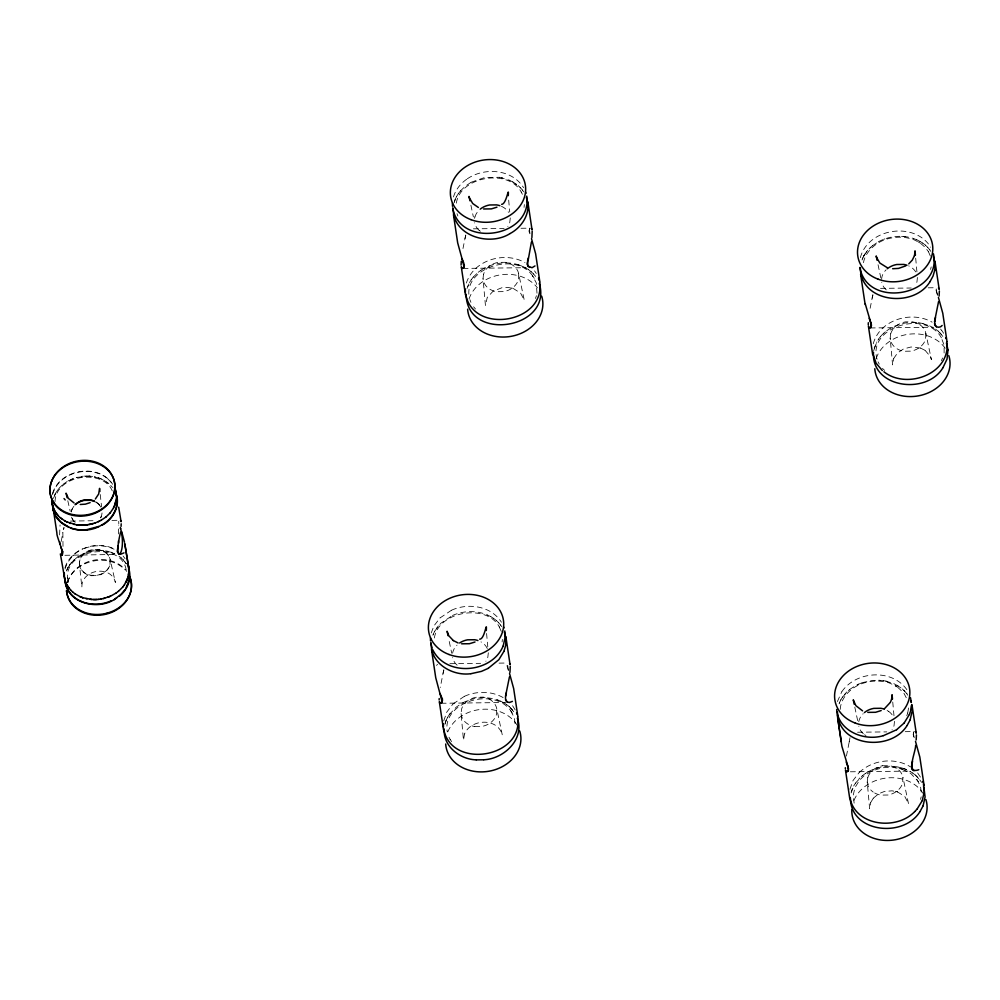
<?xml version="1.0" encoding="UTF-8"?>
<svg xmlns="http://www.w3.org/2000/svg" width="1000" height="1000" viewBox="0 0 1000 1000"><rect width="100%" height="100%" fill="white"/><g stroke="black" fill="none" stroke-linecap="round" stroke-linejoin="round"><path stroke-width="0.75" stroke-dasharray="5 3.75" d="M59.6 534.95L60.05 524.975M118.387 533.95L118.725 525.075M63 546.375L62.862 532.55L64 527.487M55.012 501.625C55.925 474.688 103.062 468.275 112.312 490.988M524.038 207.387L524.35 204.587M502.388 639.425L502.113 641.95M881.55 279.35L882.05 276.425A18.012 14.887 -8.5 0 1 886.125 269.8M840.25 709.338C840.725 698.05 850.512 687.463 862.613 683.425C870.05 680.75 878.863 680.4 886.125 682.15C889.087 681.888 901.912 689.775 895.163 685.675M944.112 352.987L944.125 345.2L941.263 337.612M908.562 707.987L907.65 713.288M456.35 203.137C460.238 176.412 508.675 168.1 521.337 192.225M465.7 235.062L462.512 250.875M434.387 637.987C438.125 611.325 486.7 602.938 499.387 627.062M443.75 669.9L440.262 687.487M536.987 293.188L536.3 282.962L532.5 275.688L534.263 278.3M863.5 262.675C865.025 252.288 876.263 241.337 888.838 238.55C896.587 236.537 905.138 236.775 912.362 239.25C914.225 239.288 924.85 245.987 918.1 241.812M850 737.7L849.188 742.038L850.013 738.838M931.188 266.913L930.588 269.425M921.175 796.862L920.575 799.362M465.825 235.225L464.963 238.688M443.875 670.062L443.013 673.525M846.425 756.05L849.188 742.025M61.225 541.425L62.862 532.55M872.825 294.8L869.425 311.825M118.725 521.325L118.8 523.787M71.537 510.688L71.237 511.987L71.525 510.763A16.238 13.4 -9.5 0 1 74.088 505.988M936.275 288.925L936.125 290.087M52.538 494.663C58.35 472.65 89.012 464.575 106.55 477.875M64.975 569.012L67.3 562.888L72.513 556.038M431.225 632.987L433.925 625.925L439.963 618.013M444.95 724.375L446.262 720.2M860.337 257.688C868.037 228.062 914.675 221.025 930.725 247.225M873.25 343.762C879.65 319.713 911.575 310.3 932.125 322.175M837.4 701.55L841.812 691.7M851.112 792.938L853.812 785.875M474.562 218.35L474.9 216.887M483.512 274.275L483.025 278.663L485.438 305.387L487.225 297.55L493.013 291.275L501.95 287.712L507.812 287.413L513.425 288.525L511.45 287.95M452.612 653.188L452.95 651.737A17.988 14.863 -8.5 0 1 457.013 645.138M443.725 720.888L446.85 712L452.887 704.087M873.675 350.725L876.75 342M890.662 333.812L890.175 338.2L892.588 364.925L893.625 358.7M858.775 721.75L859.112 720.288A18.012 14.887 -8.5 0 1 863.2 713.675M849.938 789.275L853.012 780.55L859.05 772.65M867.725 777.675L867.237 782.062L869.65 808.787L870.688 802.562M872.95 294.975L872.113 298.212M63.963 527.712L63.45 529.65M52.55 493.413C59.988 469 98.575 462.587 112.625 484.288M53.388 498.375L56.212 492.188M64.987 567.75C67.5 559.175 74.463 552.487 82.463 548.875M66.525 571L68.075 567.487M464.513 734L463.488 740.225L461.075 713.5L461.562 709.112A17.988 14.863 -8.5 0 1 476.287 697.225L483.25 697.113A17.988 14.863 -8.5 0 1 492.238 701.137A18.012 14.887 -8.5 0 1 496.75 708.713L502.3 735.013C498.05 717.65 470.988 718.575 464.55 733.9M453.462 196.95C455.65 189.525 460.8 183.238 467.15 178.912M454.075 202.45L455.3 199.288M454.263 202.262L455.238 199.475M466.375 283.025C473.7 259.825 504.75 250.975 524.975 262.65M466.987 288.525L469.6 282.475M468.212 285.363L467.8 286.537M535.475 298.45L536.425 295.712M433.113 634.462L434.725 631.237M432.938 635.3L433.35 634.125M445.037 723.363L446.025 720.537M862.038 260L863 257.675M874.15 348.062L878.462 339.225M839.275 703.025L840.9 699.8M839.1 703.863L839.45 702.875M851.213 791.925L852.262 788.925M906.762 715.775L907.725 713.037M529.938 228.275L528.95 230.95L529.925 234.7M913.825 731.963L913.175 734.35L913.913 737.412M529.412 228.825L530.013 234.312M913.625 732.225L913.4 733.875M54.288 495.788L55.425 493.413M66.725 570.138L67.862 567.75M455.125 199.462L456.688 196.4M446.087 720.375L447.65 717.312M862.275 258.988L863.838 255.925M893.662 358.587L897.487 353L903.5 348.95L911.05 346.987L920.575 348.062L918.6 347.488M941.35 360.637L942.625 357.975M870.725 802.463L873.312 798.2M55.487 493.263L58.975 488.3M67.925 567.612L70.237 564.163M456.512 196.55L458.387 193.612M469.438 282.625L471.312 279.688M434.562 631.388L440.763 623.325L452.413 615.5M447.475 717.463L450.15 713.487M863.763 255.925L867.412 250.625L872.45 245.725M863.662 256.075L865.537 253.15M840.725 699.95L842.6 697.013M853.65 786.025L855.525 783.088M71.287 562.775L69.412 565.188M458.237 193.75L460.55 190.812M471.15 279.825L473.325 277.05M436.275 628.587L438.312 625.925M449.2 714.663L456.262 707.113L462.125 703.175M866.338 252.1L867.7 250.35M878.3 339.35L880.625 336.425M841.925 691.55C856.475 670.487 893.312 668.45 907.613 690.788M842.45 697.15L849.513 689.6M855.362 783.225L862.425 775.675M873.388 798.112L878.85 793.675L884.25 791.538L892.025 790.812L897.638 791.925L895.662 791.35M58.725 488.537L63.062 484.288M71.162 562.875L75.512 558.638M436.475 665.4L437.562 664.375M460.262 191.088L465.3 186.2L471.15 182.262M473.188 277.162L478.212 272.275M880.337 336.7C890.612 324.725 907.875 319.925 923.062 323.587M844.475 694.488L846.888 691.912M858.938 778.95L859.85 777.962M72.65 555.913L73.4 555.237M73.412 560.513L74.162 559.837M440.112 617.875L451.45 610.262M870.025 247.887L870.888 247.113M453.038 703.95L464.363 696.338M883.812 333.188L885.362 331.8M859.212 772.513C872.625 759.688 894.95 757.013 910.738 767.013M62.975 484.363L68.125 480.85M74.737 554.038C85.925 544.55 102.812 542.587 115.712 549.675M75.412 558.713L77.938 556.812M478.175 272.288L481.037 270.188M872.412 245.75L878.312 241.788M849.475 689.613L855.35 685.662L862.175 682.638M862.387 775.688L865.25 773.587M77.862 556.888L80.562 555.2M467.325 178.8C484.438 167.037 512.087 169.037 523.575 187.7M481 270.2C492.125 262.812 506.637 260.825 519.312 265.05M868.1 771.85C880.837 764.75 897.312 764.2 910.125 771.413M865.225 773.6L868.263 771.737M68.1 480.863L77.038 477.287M70.725 479.562L73.625 478.387M82.25 554.35L83.188 553.875M80.538 555.212L86.438 552.562M471.125 182.262L484.862 177.45L499.462 177.288M878.275 241.8C888.938 235.963 902 234.65 913.55 238.512M462.088 703.175C473.787 696.775 488.45 695.8 500.712 701.213M857.325 684.688L858.6 684.05M84.338 548.5C93.775 544.75 104.838 544.763 114.038 549.212M883.575 239.375L884.912 238.837M451.625 610.175C468.263 602.587 491.238 605.938 501.438 622.225M452.425 615.487C463.512 610.575 476.65 610.225 487.8 615.138M464.55 696.25C477.2 690.65 492.75 690.913 504.562 698.45M86.237 552.663L92.4 550.988M861.963 682.712L872.725 680.362L883.675 680.675M877.013 768.125L878.4 767.712M76.838 477.375L89.45 476.087L98.625 477.9M89.45 551.675L95.562 550.575M81.2 476.463L83.3 476.188M882.425 765.763L889.425 765.675A17.988 14.863 -8.5 0 1 898.4 769.663A18.012 14.887 -8.5 0 1 902.9 777.262M95.55 550.55L98.588 550.4M84.362 476.125L86.275 476.012M96.8 550.475L105 550.775L111.062 552.238M70.487 521.1L95.062 520.688M111.95 520.4L119.625 520.262M64.912 555.3L115.588 554.438M473.387 228.825L504.113 228.475M521.013 228.275L530.225 228.175M463.075 268.425L526.062 267.7M880.537 288.363L911.263 288.012M928.162 287.812L935.837 287.725M870.225 327.962L933.213 327.225M449.9 663.688L480.625 663.337M499.05 663.125L506.737 663.025M441.125 703.263L505.65 702.525M857.6 732.225L886.787 731.888M905.225 731.675L914.438 731.575M850.362 771.787L910.275 771.1M98.75 550.388L105.062 550.8M86.487 476.05L89.488 476.125M901.538 236.363L902.763 236.4M878.612 680.225L880.05 680.275M89.425 476.087L92.613 476.463M91.2 575.7L97.238 575.6A15.412 12.713 -9.5 0 0 104.188 572.712A15.9 13.113 -9.5 0 0 106.425 570.837A16.238 13.4 -9.5 0 0 109.938 564.938L110.2 559.738A16.238 13.4 -9.5 0 0 107.287 553.938A15.9 13.113 -9.5 0 0 106.312 552.987A15.412 12.725 -9.5 0 0 98.575 549.475L92.525 549.587A15.412 12.725 -9.5 0 0 85.588 552.463A15.9 13.113 -9.5 0 0 83.35 554.35A16.238 13.4 -9.5 0 0 79.825 560.25L79.4 564.163L81.875 587.25C81.2 569.375 111.163 564.525 115.4 582.438L110.2 559.738M903.2 236.425L905.163 236.65M918.088 322.725L919.513 322.887M474.75 726.55L481.75 726.462A17.988 14.863 -8.5 0 0 496.45 714.55L496.75 708.713M94.375 476.788L95.675 477.05M106.812 551.125L108.025 551.362M499.438 177.275L509.75 180.3M501.562 177.7L502.75 177.938M922.812 323.55L929.825 325.9M885.788 681.1L893.962 683.7M883.65 680.675L887.2 681.388M898.7 767.175L901.438 767.85M899.163 768.263L902.35 769.188L892.487 767.212L882.2 767.763L872.362 770.763L863.988 775.875L859.438 780.312L854.963 787.625L853.175 795.413L854.137 803.112M517.225 264.45L522.675 266.375M98.513 477.85L104.1 480.3M98.787 477.95L101.45 478.988M112.062 552.625L110.95 552.2L116.55 554.65M920.387 348.013L925.2 350.412L923.7 349.475M513.237 288.475L520.562 293.062L524.263 300.175L518.7 273.875A18.012 14.887 -8.5 0 0 514.188 266.262A17.988 14.863 -8.5 0 0 505.225 262.312L498.212 262.362A17.988 14.863 -8.5 0 0 483.562 274.3M897.45 791.875L904.788 796.462L908.45 803.462M916.575 239.7L919.987 241.375M913.512 238.5L916.9 239.825M903.487 768.45L906.55 769.638M902.2 769.15L910.738 773.413L918.475 781.7M497.325 699.887L498.612 700.387M113.888 553.325L114.8 553.8M929.675 325.85L935.775 329.25M509.6 180.238L515.7 183.637M522.525 266.312L525.75 267.913M893.825 683.637L899.925 687.038M487.65 615.075L490.875 616.675M500.575 701.15L503.8 702.75M103.963 480.25L110.887 485.513M919.825 241.312L922.85 243.175M512.675 181.775L520.688 187.925M525.588 267.85L528.625 269.713M896.888 685.175L902.55 689.075M909.8 771.25L912.837 773.112M490.712 616.613L493.75 618.475M503.638 702.688L506.662 704.55M106.425 481.775L108.85 483.587M119.025 556.188L121.287 557.925M922.675 243.1L925.487 245.2M938.4 331.275L935.588 329.175M515.675 183.688L516.562 184.363M528.438 269.637L531.25 271.75M912.663 773.037L915.462 775.15M493.575 618.4L496.375 620.513M506.488 704.475L509.3 706.587M920.575 243.363L925.163 247.3L928.487 251.762M925.125 350.375L930.4 356.562M897.638 687.225L903.8 693.012L907.6 700.288M121.125 557.863L123.325 559.862M107.912 478.925L111.6 482.8M925.288 245.113L927.837 247.45M938.2 331.188L942.837 335.975M939.625 332.537L943.662 337.425M882.45 368.363L884.625 370.425M518.138 185.588L519.55 186.938M531.05 271.663L533.612 274M902.35 688.988L904.912 691.325M903.763 690.337L906.975 693.763M915.6 775.275L917.825 777.4M915.275 775.062L919.9 779.837M496.188 620.425L498.738 622.762M509.1 706.5L513.725 711.275M510.513 707.85L515.4 713.775M110.7 485.438L112.575 487.5M123.075 556.013L125.062 558.625M123.15 559.775L126.562 564.113M927.638 247.35L929.912 249.9M940.562 329.075L941.688 330.387M520.487 187.825L522.762 190.362M522.413 190.1L523.6 191.825M534.538 270.863L536.312 273.463M533.4 273.9L535.688 276.438M532.65 275.912C516 251.012 463.4 268.075 469.25 297.013M917.638 772.938L921.488 778.675M473.575 306.762L475.475 309M498.525 622.663L500.812 625.2M512.575 705.7L515.325 710.113M512.3 713.138C496.712 685.362 441.587 701.25 447.287 731.85M916.862 779.312L920.512 786.363L921.475 794.062M510.688 710.75L514.35 717.8L515.312 725.5M126.35 563.975L124.925 561.875M929.7 249.788L930.75 251.35M941.812 330.538L943.65 333.3M941.413 337.837C926.062 309.4 867.225 326.812 877.075 359.25M906.762 693.65L907.812 695.225M919.675 779.725L921.575 782.337M500.588 625.087L501.65 626.663M450.012 739.212L451.625 741.6M928.337 251.537L930.537 256.425M879.275 364.125L878.075 361.863M521.188 192L522.388 194.262M499.237 626.838L501.425 631.725M450.163 739.438L448.963 737.175M457.887 216L457 213.637M508.288 670.275L507 665.788L507.5 663.612L508.4 670.212M930.45 356.662L931.388 359.6M469.925 299.713L470.925 302.337M937.513 294.9L936.325 290M937.475 295.225L936.1 290.487M914.225 737.712L913.4 734M68.3 582.375L67.475 577.888M126.137 569.688C121.475 541.275 65.237 548.138 67.5 578.138M67.8 500.75L70.225 511.337M890.7 333.837A17.988 14.863 -8.5 0 1 896 326.125A18.012 14.875 -8.5 0 1 905.362 321.887L912.362 321.812A17.988 14.863 -8.5 0 1 921.338 325.838A18.012 14.875 -8.5 0 1 925.85 333.387L931.413 359.7M878.05 264.725L880.825 277.875M908.475 803.575L902.925 777.275L902.625 783.112A17.988 14.863 -8.5 0 1 887.938 795.013L880.925 795.1A17.988 14.863 -8.5 0 1 873.238 792.075M854.8 707.138L857.887 721.75M470.9 205.2L473.363 216.887M449.25 641.5L451.725 653.188M925.85 333.4L925.562 339.237A17.988 14.863 -8.5 0 1 920.25 346.95A17.988 14.863 -8.5 0 1 910.863 351.163L903.863 351.238A17.988 14.863 -8.5 0 1 890.4 339.65M890.175 338.2L890.362 339.65M867.237 782.062L867.425 783.512A18.012 14.887 -8.5 0 0 873.2 792.087M518.7 273.875L518.4 279.713A17.988 14.863 -8.5 0 1 503.725 291.613L496.712 291.712A17.988 14.863 -8.5 0 1 483.263 280.113L483.025 278.663M461.075 713.5L461.262 714.95A17.988 14.863 -8.5 0 0 474.787 726.538M79.4 564.163L79.562 565.45A16.238 13.4 -9.5 0 0 82.475 571.25A15.9 13.113 -9.5 0 0 83.45 572.188A15.412 12.725 -9.5 0 0 91.2 575.712M100.25 494.525L101.575 506.838M915.688 258.163L917.025 273.012M892.75 702.038L894.087 716.875M508.675 200.125L509.738 212M486.587 633.475L487.788 646.838M917.425 277.462L916.95 281.85A18.012 14.887 -8.5 0 1 915.788 284.675M894.488 721.338L894.013 725.725A18.012 14.887 -8.5 0 1 892.025 729.875M510.275 217.938L509.787 222.325A17.988 14.863 -8.5 0 1 507.812 226.475M488.325 652.775L487.837 657.163A18.012 14.887 -8.5 0 1 485.85 661.312M447.812 731.838A37.75 31.188 -8.5 0 1 481.225 709.375A37.75 31.188 -8.5 0 1 517.225 725.375M457.163 665.175A17.988 14.863 -8.5 0 1 452.65 657.575M487.262 648.525A18.012 14.887 -8.5 0 0 482.362 642.75A17.988 14.863 -8.5 0 0 481 641.888M469.025 298.988A37.788 31.212 -8.5 0 1 500.138 274.9A37.788 31.212 -8.5 0 1 537.463 287.9M479.175 230.338A17.988 14.863 -8.5 0 1 474.65 222.725M474.95 216.912A17.988 14.863 -8.5 0 1 479.012 210.3M501.488 206.35A17.988 14.863 -8.5 0 1 504.338 207.95A18.012 14.887 -8.5 0 1 508.525 212.375M480.375 231.3A17.988 14.863 -8.5 0 1 479.125 230.338M876.175 358.525A37.788 31.212 -8.5 0 1 909.137 334.175A37.788 31.212 -8.5 0 1 946.388 350.062M915.675 271.9A18.012 14.887 -8.5 0 0 911.462 267.438A17.988 14.863 -8.5 0 0 908.625 265.85M886.275 289.862A17.988 14.863 -8.5 0 1 881.75 282.262M853.975 800.4A37.75 31.188 -8.5 0 1 887.4 777.925A37.75 31.188 -8.5 0 1 923.4 793.938M873.012 769.963A18.012 14.887 -8.5 0 1 882.412 765.763M888.538 711.312A18.012 14.887 -8.5 0 1 892.75 715.763M865.962 735.562A17.988 14.863 -8.5 0 1 864.587 734.7M863.35 733.737A17.988 14.863 -8.5 0 1 858.825 726.137M887.138 710.5A17.988 14.863 -8.5 0 1 888.512 711.35M867.775 777.7A17.988 14.863 -8.5 0 1 873.075 769.987M109.763 561.3A32.612 26.913 -9.5 0 1 122.938 567.837A32.612 26.913 -9.5 0 1 125 569.775M67.487 582.625A32.663 26.95 -9.5 0 1 68.388 580.037A32.612 26.913 -9.5 0 1 77.062 568.612A32.612 26.913 -9.5 0 1 90.938 561.625A32.663 26.95 -9.5 0 1 109.825 561.275M100.65 517.725A15.55 12.837 -9.5 0 0 101.65 515.288L102.075 512.762L101.65 515.288A16.238 13.4 -9.5 0 1 100.638 517.875M75.188 522.35A15.55 12.837 -9.5 0 1 71.6 517.025M71.55 510.775A15.55 12.837 -9.5 0 1 74.1 506.075M95.738 502.15A15.55 12.837 -9.5 0 1 101.15 507.85A16.238 13.4 -9.5 0 0 98.987 504.513M71.575 517.137A16.238 13.4 -9.5 0 0 74.188 521.675A15.9 13.113 -9.5 0 0 75.163 522.625M98.987 504.375A15.9 13.113 -9.5 0 0 96.938 502.562A15.412 12.725 -9.5 0 0 95.763 501.812M67.487 582.475A34.588 28.537 -9.5 0 1 68.4 579.8A34.237 28.25 -9.5 0 1 71.087 574.712A33.812 27.9 -9.5 0 1 74.85 570.1A33.3 27.475 -9.5 0 1 79.55 566.163A32.65 26.938 -9.5 0 1 82.188 564.487A32.25 26.612 -9.5 0 1 90.975 560.837A31.75 26.2 -9.5 0 1 112.762 561.388A32.25 26.612 -9.5 0 1 115.575 562.513A32.65 26.938 -9.5 0 1 122.975 567.263A33.3 27.475 -9.5 0 1 125.013 569.25A33.812 27.9 -9.5 0 1 126.8 571.413M79.538 561.587L79.562 565.375A15.55 12.837 -9.5 0 0 91.237 575.312L97.263 575.212A15.55 12.837 -9.5 0 0 109.938 564.85L110.2 559.812A15.55 12.837 -9.5 0 0 98.55 549.875L92.513 549.963A15.55 12.837 -9.5 0 0 79.837 560.337L79.538 561.587"/><path stroke-width="1.5" d="M439.137 699.987L439.188 698.55M461.087 265.113L461.262 261.312M510.262 666.325L509.95 672.463M916.425 734.887L916.175 739.95M939.362 291.012L939.112 296.087M868.312 322.713L868.275 325M121.2 523.812L121.075 526.388M464.113 267.038L462.038 258.725L463.45 262.113M442.163 701.875L435.737 677.738L431.5 649.513M845.337 767.712L845.337 768.825M871.263 326.562L871.213 325.062M848.312 770.525L848.275 768.925M531.9 237.625L532.188 231.175M527.35 262.262L527.388 264.475M934.5 321.8L938.562 301.575M99.925 491.45L99.588 488.363L98.663 494L95.35 499M52.488 503.675L56.925 533.312C56.013 535.638 67.112 559.7 60.375 553.95L65.062 580.737M64.112 572.913L64.45 578.325M128.537 574.775L128.963 569.3L124.812 543.862L128.963 569.3C131.888 579.225 127.275 590.025 119.338 596.225M128.988 571.95L127.4 578.962M873.5 352.113C870.875 387.987 926.375 395.412 942.862 367.837M934.775 270.075L935.088 263.975L933.525 256.863M911.375 705.575L910.612 710.462M62.663 551.512L61.775 555.288M505.525 696.213L509.45 676.888M120.562 532.238C111.725 568.225 127.85 555.087 120.388 527.9M531.413 242.05L527.487 263.95M915.625 745.45C915.788 751.875 905.225 774.8 918.8 769.737M118.012 546L117.25 551.5L119.375 554.175M464.1 267.125L462.488 268.525L461.275 266.788L465.513 295M441.65 697.438C443.913 699.525 441.112 706.263 439.312 701.625L443.55 729.837M528.337 257.962L527.5 261.163M116.25 500.262L114.125 506.625M914.5 255.525L915.025 250.85L915.425 255.2M891.562 699.388L892.087 694.712L892.487 699.062M934.775 270.075L933.037 276.087L930.037 281.6M506.388 692.763C505.462 695.825 504.125 702.4 509.05 702.438M935.487 317.45L934.638 323.475M912.562 761.325L911.513 766.287L912.262 769.525M848.512 770.15L846.712 771.925L845.487 770.188L849.725 798.4M114.95 504.613L116.55 497.6L115.55 489.762M128.088 577.238L124.375 584.888M503.2 645.9L505.2 637.013L504.8 630.938M503.988 651.213L505.662 645.387L505.975 639.275M914.463 255.625L912.337 260.038L908.763 263.863M891.525 699.488L890.487 702.038M909.362 714.45L910.35 711.663M910.163 719.775L912.175 710.888L911.762 704.825M922.288 800.525L924.287 791.65L923.438 783.787M923.088 805.85L925.088 796.963L923.988 788.112M871.188 326.975L869.65 328.062L868.425 326.312L872.663 354.538M848.25 770.837L847.675 771.587M442.225 702.038L441.5 703.037M125.85 582.475L127.188 579.825M113.475 507.987L114.75 505.487M503.137 646.075C491.675 673.413 445.887 677.225 432.65 649.6M503.925 651.388L498.825 659.712L488.263 668.312M909.3 714.638L904.188 722.95M910.1 719.95L907.113 725.462M922.225 800.713L917.113 809.025M923.012 806.025L920.025 811.538M113.55 508L110.188 512.837M126.025 588.025L129.3 579.375L128.6 568.938M890.288 702.45L884.35 708.825M942.962 367.675L947 359.188L948 350.05M122.625 587.188L124.5 584.775M125.138 589.487L121.4 593.925L114.25 599.675M929.95 281.762C913.675 308.575 860.337 302.625 860.375 267.887M907.013 725.625C890.55 752.225 837.55 746.712 837.45 711.75M919.925 811.7C903.5 838.325 850.487 832.788 850.362 797.825M463.738 267.975L464.35 265.65L463.612 262.587M110.312 512.737L105.962 516.987M122.75 587.087L118.413 591.337M904.05 723.112L896.65 729.688M914.8 811.513L916.963 809.188M512.413 701.363L509.387 702.525M501.613 204.338C506.662 204.375 508.913 183.975 508.275 195.662M479.663 639.175C484.888 639.425 486.838 618.55 486.312 630.5M914.65 811.65C896.488 830.837 854.85 826.137 849.825 797.387M535 265.938L532.025 267.725L528.062 266.15M942.15 325.462C940.25 328.425 934.45 327.612 934.65 323.638M124.012 552.863L120.487 554.325M62.162 555.138L62.55 551.425M870.612 327.725L871.5 325.188L870.212 320.688M106.062 516.912L100.913 520.413M115.975 593.15L118.5 591.25M116.888 597.625C99.588 611.938 64.688 603.575 64.938 578.162M101.125 520.275L98.312 521.7M101.838 524.913C113.212 519.062 120.95 504.575 115.275 492.262M101.812 525.325C113.312 519.462 121.237 504.875 115.487 492.388M103.4 598.562L110.562 596.163L116.05 593.075M510.225 233.475C520.625 227.875 528.763 216.612 527.925 204.438M896.488 729.812L883.337 735.688M99.225 521.263L95.062 523.013M101.675 525.013C92.788 530.812 81.05 531.512 71.087 528.288M510.025 233.588C489.438 246.788 452.463 235.875 453.225 208.35M905.825 265.85L898.512 268.412L892.65 268.725M488.075 668.425L481.463 671.375L470.938 673.7M90.138 502.638L85.312 504.175L80.25 504.475M98.888 526.413L86.888 529.637M107.65 597.35L110.4 596.237M111.163 600.825C101.762 605.013 90.6 605.4 81.088 601.337M496.95 207.175L491.35 208.888L483.562 208.975M475 642.013L469.4 643.725L461.613 643.812M881.162 710.575L875.575 712.288L867.788 712.375M77.725 524.975L85.925 525.075L95.2 523M92.175 523.938L93.375 523.562M89.075 524.6L92.025 523.938M100.275 599.15L104.637 598.25M883.112 735.738C864.25 741.413 838.375 731.125 836.675 709.488M87.825 524.812L82.888 525.212M98.35 599.388L101.512 598.95M98.562 599.388L95.325 599.562M483.85 759.775C503.825 758.9 524.975 739.163 517.337 718.238M86.7 529.663C71.287 531.838 52.8 522.137 52.663 505.075M97.112 599.487L93.287 599.562M470.712 673.725C452.425 676.25 430.238 663.413 431.275 643.188M483.638 759.8L476.312 759.887M82.725 525.225L76.413 524.812M90.162 599.325L94.987 599.575M92.05 599.525L82.85 597.725M476.1 759.862C460.037 759.338 443.162 746.413 444.2 729.262M66.675 521.812L76.5 524.85M73.45 524.263L74.65 524.487M85.9 598.6L87.1 598.837M70.688 523.462L69.412 522.987M529.75 267.425L528.125 266.3L527.5 264.113M913.988 770.825L912.275 769.55M68.65 526.987L61.125 522.35L56.413 516.987M80.325 596.75L82.963 597.762M80.025 596.638L82.688 597.663M887.225 267.663L879.887 263.062L876.587 257.5M458.113 642.962L453.312 640.55M64.925 520.975L67.463 522.225M74.887 593.775L80.162 596.688M80.925 601.275C72.525 597.725 65.675 589.788 65.113 580.462M478.363 207.463L472.738 203.538L469.438 197.975M862.575 710.863L855.875 705.662L853.263 699.825L854.188 704.212M74.1 502.962L68.325 498.363L66.075 493.175L67.112 497.725M60.188 517.688L65.075 521.025M936.4 326.75L934.513 323.85M507.3 702.05L505.525 699.762M938.475 287.925L939.188 289.35L934.95 261.125M915.537 731.8L916.25 733.213L912.013 705M120.525 520.45L121.1 521.675L118.675 507.2M61.712 518.812C56.05 514.812 52.138 508.312 51.675 501.35M72.625 592.038L75.05 593.837M883.9 371.763C905.863 389.375 947.987 375.075 947.2 344.725M453.375 640.6L448.787 635.75L447.088 631.263L448.013 635.65M70.588 590.1L72.8 592.1M882.325 370.55L876.162 363.275L872.763 353.512M531.5 228.562L532.038 229.812L527.8 201.6M509.55 663.4L510.075 664.65L505.838 636.438M64.013 498.55L65.213 499.95M58.325 515.837L55.038 511.512L52.613 505.675M70.775 590.188L67.275 585.75L65.1 580.887M528.05 266.125L527.487 264.925M55.738 516.475L52.838 508.938M68.987 588.1L66.737 584.425M847.6 765.3L841.9 746.3L837.663 718.075M870.125 320.438L864.837 302.425L860.6 274.212M120.375 527.913L120.7 528.688M60.775 546.938L62.5 551.188M869.188 318.263L870.662 322.562M462.025 258.675L457.688 242.9L453.45 214.675M114.513 487.675L115.025 489.025M127.463 563.375L128.088 565.35M945.65 337.625L946.075 338.75M946.45 342.938L947.975 349.862M910.588 700.725L911.062 702.038M922.712 781.488L923.138 782.625M923.512 786.8L923.938 787.938M525.575 192.013L526.05 193.325M526.375 197.325L527.913 204.262M538.5 278.087L539.225 280.387M539.3 283.4C553.025 329.038 466.775 342.762 466.15 294.425M503.625 626.85L504.05 627.987M504.425 632.175L505.95 639.1M516.538 712.925L517.013 714.237M432.05 648.037L430.737 642.75M65.688 582L66.25 583.488M121.65 531.55L124.55 542.3M847.663 765.512L848.562 769.05M531.5 238.65L535.612 253.7L539.85 281.925M509.538 673.487L513.663 688.538L517.9 716.762M846.237 762.075L847.725 766.438M441.5 696.95L440.075 693.525M938.425 297.45L942.775 313.238L947 341.45M915.487 741.312L919.837 757.1L924.062 785.325M870.713 322.762L871.2 324.913M847.788 766.625L848.263 768.775M115.438 490.163L116.363 495.163M127.987 564.113L128.625 566.675M65.312 581.025L64.675 578.475M933.45 253.85C942.5 295.65 867.237 309.625 859.837 267.438M876.562 257.4L876.2 255.963L877.125 260.35M910.512 697.712L911.35 702.525M469.412 197.862L469.05 196.425L469.975 200.812M865.15 303.875L865.312 304.675M837.275 715.037L841.312 741.888M946.812 341.712L947.175 344.55M539.663 282.175C545.7 323.062 472.85 335.163 465.6 293.988M526.75 196.1C532.812 237.162 459.812 248.85 452.688 207.913M465.4 292.337L465.35 289.113M517.712 717.013C523.787 758 450.838 769.912 443.65 728.825M452.475 206.275L452.438 203.038M443.438 727.188L443.4 723.95M128.475 566.9L128.8 569.5M64.362 576.025L64.325 573.237M52.237 504.125L51.887 500.475M59.825 544.062L59.713 541.825M118.612 543.075L118.5 540.825M430.475 637.875L430.5 640.925M519.738 731.012A37.788 31.212 -8.5 0 1 489.038 771.213A37.788 31.212 -8.5 0 1 445.675 744.013M459.6 643.012A17.988 14.863 -8.5 0 1 467.638 639.812L474.637 639.738A17.988 14.863 -8.5 0 1 477.938 640.55M541.7 296.175A37.788 31.212 -8.5 0 1 510.988 336.362A37.788 31.212 -8.5 0 1 467.638 309.188M480.2 209.175A17.988 14.863 -8.5 0 1 489.6 204.975L496.6 204.9A17.988 14.863 -8.5 0 1 499.9 205.712M948.85 355.7A37.788 31.212 -8.5 0 1 918.15 395.9A37.788 31.212 -8.5 0 1 874.788 368.725M887.35 268.712A17.988 14.863 -8.5 0 1 896.75 264.5L903.75 264.425A17.988 14.863 -8.5 0 1 907.038 265.238M925.913 799.575A37.788 31.212 -8.5 0 1 893.375 840.05A37.788 31.212 -8.5 0 1 851.825 809.513M864.412 712.575A17.988 14.863 -8.5 0 1 873.812 708.375L880.812 708.288A17.988 14.863 -8.5 0 1 884.112 709.1M50.987 496.625A32.612 26.913 -9.5 0 0 71.7 514.325A32.663 26.95 -9.5 0 0 90.5 514.038A32.612 26.913 -9.5 0 0 113.088 495.575A32.663 26.95 -9.5 0 0 113.888 479.862A32.612 26.913 -9.5 0 0 93.175 462.175A32.663 26.95 -9.5 0 0 74.3 462.463A32.612 26.913 -9.5 0 0 51.788 480.925A32.663 26.95 -9.5 0 0 50.9 496.65M51.812 480.675A34.588 28.537 -9.5 0 0 50.35 494.225A34.237 28.25 -9.5 0 0 53.163 501.875A33.812 27.9 -9.5 0 0 54.675 504.2A33.3 27.475 -9.5 0 0 58.5 508.363A32.65 26.938 -9.5 0 0 65.888 513.1A32.25 26.612 -9.5 0 0 68.713 514.225A31.75 26.2 -9.5 0 0 93.55 513.812A32.25 26.612 -9.5 0 0 99.288 511.138A32.65 26.938 -9.5 0 0 104.375 507.575A33.3 27.475 -9.5 0 0 108.625 503.288A33.812 27.9 -9.5 0 0 111.875 498.413A34.237 28.25 -9.5 0 0 113.987 493.15M113.987 493.15A34.588 28.537 -9.5 0 0 113.9 479.625A34.237 28.25 -9.5 0 0 111.725 474.738A33.812 27.9 -9.5 0 0 110.213 472.287A33.3 27.475 -9.5 0 0 106.388 468.137A32.65 26.938 -9.5 0 0 101.65 464.75A32.25 26.612 -9.5 0 0 96.175 462.262A31.75 26.2 -9.5 0 0 71.338 462.688A32.25 26.612 -9.5 0 0 68.4 463.9A32.65 26.938 -9.5 0 0 62.962 467.038A33.3 27.475 -9.5 0 0 58.263 470.975A33.812 27.9 -9.5 0 0 54.5 475.575M107.088 613.15A32.663 26.95 -9.5 0 1 88.238 613.475A32.612 26.913 -9.5 0 1 75.125 606.912A32.612 26.913 -9.5 0 1 67.575 595.763A32.663 26.95 -9.5 0 1 66.525 590.575A34.588 28.537 -9.5 0 0 66.938 593.35A34.237 28.25 -9.5 0 0 68.513 598.55A33.812 27.9 -9.5 0 0 71.263 603.325A33.3 27.475 -9.5 0 0 75.088 607.487A32.65 26.938 -9.5 0 0 79.825 610.875A32.25 26.612 -9.5 0 0 85.3 613.35A31.75 26.2 -9.5 0 0 110.138 612.938A32.25 26.612 -9.5 0 0 115.875 610.262A32.65 26.938 -9.5 0 0 120.962 606.712A33.3 27.475 -9.5 0 0 125.213 602.413A33.812 27.9 -9.5 0 0 128.463 597.537A34.237 28.25 -9.5 0 0 130.575 592.275A34.588 28.537 -9.5 0 0 130.488 578.75A34.237 28.25 -9.5 0 0 129.55 576.188M107.125 613.125A32.612 26.913 -9.5 0 0 121 606.125A32.612 26.913 -9.5 0 0 129.675 594.7A32.663 26.95 -9.5 0 0 131.475 586.825A32.663 26.95 -9.5 0 0 130.475 578.987A32.612 26.913 -9.5 0 0 129.537 576.5M76.1 504.075A15.55 12.837 -9.5 0 1 84.213 500.4L90.262 500.3A15.55 12.837 -9.5 0 1 94.45 501.5M51.8 480.8A34.237 28.25 -9.5 0 1 54.5 475.712M94.488 501.163A15.412 12.725 -9.5 0 0 90.275 499.913L84.237 500.012A15.412 12.725 -9.5 0 0 76.125 503.8A15.9 13.113 -9.5 0 0 75.05 504.775M449.062 654.513A37.788 31.212 -8.5 0 0 503.65 622.25A37.788 31.212 -8.5 0 0 445.438 600.513A37.788 31.212 -8.5 0 0 449.062 654.513M471.025 219.675A37.788 31.212 -8.5 0 0 525.6 187.413A37.788 31.212 -8.5 0 0 467.4 165.675A37.788 31.212 -8.5 0 0 471.025 219.675M878.175 279.2A37.788 31.212 -8.5 0 0 932.75 246.95A37.788 31.212 -8.5 0 0 874.55 225.2A37.788 31.212 -8.5 0 0 878.175 279.2M855.238 723.062A37.788 31.212 -8.5 0 0 909.812 690.812A37.788 31.212 -8.5 0 0 851.612 669.075A37.788 31.212 -8.5 0 0 855.238 723.062"/></g></svg>
